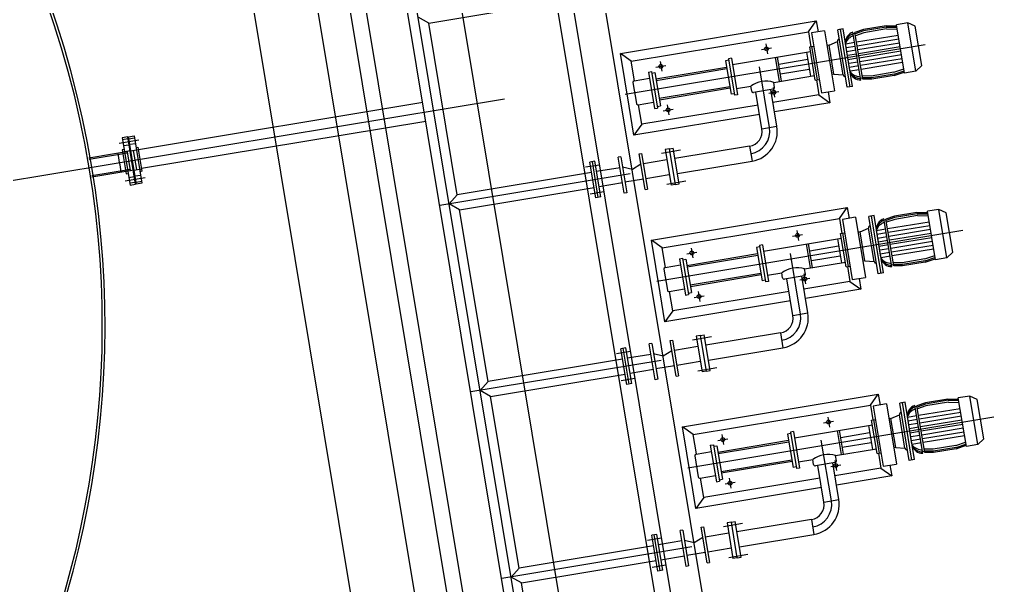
# Model space of a CAD drawing. Header units: millimetres. Extents: x -16232 to 52632, y -3739 to 20678.
# Drawn here: x 22998.69 to 23041.75, y 12240.37 to 12264.97 of the extents above; entities that cross this region are included whole.
import ezdxf

# ---------------------------------------------------------------- set-up
doc = ezdxf.new("R2010")
doc.units = ezdxf.units.MM
doc.header["$LTSCALE"] = 300
doc.header["$MEASUREMENT"] = 0
doc.layers.add('CINZA-8', color=8, linetype='Continuous')

msp = doc.modelspace()

# ---------------------------------------------------------------- linework, layer by layer
at = {"layer": 'CINZA-8'}
for p, q in [((23007.06, 12330.854), (23057.957, 12024.256)), ((23064.272, 12023.914), (23016.826, 12309.723)), ((23014.796, 12309.386), (23061.905, 12025.607)), ((23015.473, 12309.498), (23062.694, 12025.043)), ((23052.091, 12021.892), (23004.421, 12309.054)), ((23006.676, 12308.038), (23053.784, 12024.259)), ((23005.999, 12307.925), (23053.22, 12023.47)), ((23017.441, 12213.869), (23002.164, 12305.898)), ((23020.37, 12238.925), (23013.025, 12283.168)), ((23019.866, 12239.443), (23012.722, 12282.48)), ((23016.486, 12264.831), (23022.337, 12265.803)), ((23016.486, 12264.831), (23016.026, 12265.089)), ((23033.018, 12264.454), (23033.357, 12264.927)), ((23017.726, 12257.361), (23016.486, 12264.831)), ((23033.018, 12264.454), (23033.126, 12263.802)), ((23033.713, 12264.501), (23033.143, 12264.406)), ((23033.713, 12264.501), (23034.147, 12261.886)), ((23034.523, 12264.575), (23034.292, 12264.537)), ((23034.707, 12262.039), (23034.292, 12264.537)), ((23034.826, 12262.059), (23034.411, 12264.557)), ((23034.938, 12262.078), (23034.523, 12264.575)), ((23035.408, 12264.552), (23035.041, 12264.423)), ((23035.418, 12264.496), (23035.051, 12264.366)), ((23036.392, 12264.716), (23035.408, 12264.552)), ((23036.402, 12264.659), (23035.418, 12264.496)), ((23036.416, 12264.575), (23035.432, 12264.411)), ((23036.392, 12264.716), (23036.851, 12264.711)), ((23036.402, 12264.659), (23036.861, 12264.655)), ((23036.416, 12264.575), (23036.875, 12264.57)), ((23037.344, 12264.845), (23036.843, 12264.761)), ((23037.193, 12262.651), (23036.843, 12264.761)), ((23037.694, 12262.734), (23037.344, 12264.845)), ((23037.665, 12264.695), (23037.344, 12264.845)), ((23037.95, 12262.979), (23037.665, 12264.695)), ((23033.143, 12264.406), (23033.577, 12261.792)), ((23033.912, 12263.875), (23034.281, 12264.031)), ((23034.522, 12262.58), (23034.281, 12264.031)), ((23034.358, 12264.139), (23034.358, 12264.139)), ((23035.298, 12262.354), (23034.953, 12264.43)), ((23035.048, 12264.384), (23034.963, 12264.37)), ((23035.379, 12262.389), (23035.041, 12264.423)), ((23035.432, 12264.411), (23035.065, 12264.282)), ((23036.921, 12264.294), (23035.113, 12263.994)), ((23036.947, 12264.133), (23035.139, 12263.833)), ((23038.096, 12263.885), (23025.039, 12261.718)), ((23029.713, 12263.031), (23033.102, 12263.594)), ((23030.978, 12263.677), (23031.411, 12263.749)), ((23031.158, 12263.929), (23031.23, 12263.496)), ((23033.069, 12263.792), (23033.24, 12263.821)), ((23033.309, 12262.349), (23033.069, 12263.792)), ((23033.155, 12263.807), (23033.394, 12262.363)), ((23033.912, 12263.875), (23033.82, 12263.859)), ((23034.122, 12262.608), (23033.912, 12263.875)), ((23034.824, 12262.762), (23034.627, 12263.947)), ((23035.028, 12263.98), (23034.633, 12263.914)), ((23035.055, 12263.819), (23034.66, 12263.753)), ((23035.083, 12263.65), (23034.688, 12263.584)), ((23036.975, 12263.964), (23035.167, 12263.664)), ((23037.003, 12263.8), (23035.195, 12263.5)), ((23037.034, 12263.612), (23035.226, 12263.312)), ((23025.304, 12263.173), (23024.831, 12263.512)), ((23026.557, 12263.166), (23026.629, 12262.733)), ((23029.544, 12263.212), (23029.408, 12263.189)), ((23029.408, 12263.189), (23029.649, 12261.737)), ((23029.668, 12263.302), (23029.532, 12263.28)), ((23029.532, 12263.28), (23029.796, 12261.691)), ((23029.668, 12263.302), (23029.931, 12261.714)), ((23031.76, 12262.295), (23031.586, 12263.342)), ((23031.845, 12262.31), (23031.672, 12263.357)), ((23031.723, 12263.047), (23032.982, 12263.256)), ((23032.93, 12263.566), (23033.104, 12262.519)), ((23035.11, 12263.486), (23034.715, 12263.42)), ((23035.141, 12263.298), (23034.746, 12263.233)), ((23037.061, 12263.449), (23035.253, 12263.149)), ((23037.089, 12263.279), (23035.281, 12262.979)), ((23026.376, 12262.913), (23026.809, 12262.985)), ((23026.376, 12262.408), (23029.453, 12262.919)), ((23026.387, 12262.34), (23029.464, 12262.851)), ((23031.318, 12260.285), (23030.88, 12262.923)), ((23031.794, 12262.619), (23033.053, 12262.828)), ((23035.168, 12263.135), (23034.773, 12263.069)), ((23035.196, 12262.965), (23034.801, 12262.9)), ((23035.223, 12262.804), (23034.828, 12262.739)), ((23037.116, 12263.118), (23035.308, 12262.818)), ((23036.729, 12262.69), (23037.162, 12262.842)), ((23036.743, 12262.605), (23037.176, 12262.758)), ((23037.694, 12262.734), (23037.193, 12262.651)), ((23037.95, 12262.979), (23037.694, 12262.734)), ((23025.432, 12262.321), (23026.094, 12262.431)), ((23026.049, 12262.701), (23026.184, 12262.724)), ((23026.049, 12262.701), (23026.312, 12261.113)), ((23026.184, 12262.724), (23026.448, 12261.135)), ((23026.195, 12262.656), (23026.331, 12262.679)), ((23026.331, 12262.679), (23026.572, 12261.226)), ((23031.503, 12262.253), (23033.276, 12262.547)), ((23033.309, 12262.349), (23033.48, 12262.377)), ((23033.366, 12262.358), (23033.474, 12261.706)), ((23034.122, 12262.608), (23034.03, 12262.593)), ((23034.122, 12262.608), (23034.522, 12262.58)), ((23034.63, 12262.503), (23034.63, 12262.503)), ((23035.372, 12262.428), (23035.288, 12262.414)), ((23035.745, 12262.526), (23035.356, 12262.53)), ((23035.759, 12262.442), (23035.37, 12262.446)), ((23035.768, 12262.385), (23035.379, 12262.389)), ((23036.729, 12262.69), (23035.745, 12262.526)), ((23036.743, 12262.605), (23035.759, 12262.442)), ((23036.752, 12262.549), (23035.768, 12262.385)), ((23036.752, 12262.549), (23037.185, 12262.701)), ((23025.375, 12262.242), (23025.527, 12261.33)), ((23026.516, 12261.564), (23029.593, 12262.075)), ((23026.527, 12261.496), (23029.605, 12262.007)), ((23029.886, 12261.984), (23030.508, 12262.088)), ((23030.545, 12261.867), (23030.508, 12262.088)), ((23031.483, 12261.953), (23030.624, 12261.81)), ((23031.643, 12260.339), (23031.378, 12261.936)), ((23031.473, 12262.035), (23031.545, 12261.602)), ((23031.539, 12262.032), (23031.503, 12262.253)), ((23033.577, 12261.792), (23034.147, 12261.886)), ((23034.938, 12262.078), (23034.707, 12262.039)), ((22908.915, 12243.136), (23019.78, 12261.54)), ((23029.785, 12261.759), (23029.649, 12261.737)), ((23029.931, 12261.714), (23029.796, 12261.691)), ((23030.994, 12260.231), (23030.729, 12261.828)), ((23031.292, 12261.782), (23031.725, 12261.854)), ((23033.474, 12261.706), (23033.948, 12261.368)), ((23016.226, 12261.369), (23003.853, 12259.315)), ((23025.606, 12261.274), (23026.267, 12261.384)), ((23026.312, 12261.113), (23026.448, 12261.135)), ((23026.436, 12261.203), (23026.572, 12261.226)), ((23026.691, 12261.018), (23027.124, 12261.09)), ((23026.872, 12261.271), (23026.943, 12260.838)), ((23016.362, 12260.553), (23003.988, 12258.499)), ((23025.76, 12260.426), (23025.422, 12259.952)), ((23030.994, 12260.231), (23031.643, 12260.339)), ((23003.871, 12259.74), (23003.011, 12259.598)), ((23003.385, 12259.875), (23003.149, 12259.836)), ((23003.149, 12259.836), (23003.491, 12257.779)), ((23003.398, 12259.794), (23003.163, 12259.755)), ((23003.726, 12257.818), (23003.385, 12259.875)), ((23003.428, 12259.882), (23003.663, 12259.921)), ((23003.769, 12257.825), (23003.428, 12259.882)), ((23003.441, 12259.801), (23003.677, 12259.84)), ((23003.663, 12259.921), (23004.005, 12257.864)), ((23003.232, 12259.334), (23003.146, 12259.32)), ((23003.146, 12259.32), (23003.321, 12258.267)), ((23003.205, 12259.498), (23003.441, 12259.537)), ((23003.473, 12259.473), (23003.452, 12259.47)), ((23003.473, 12259.473), (23003.495, 12259.477)), ((23003.68, 12258.227), (23003.473, 12259.473)), ((23003.68, 12258.227), (23003.473, 12259.473)), ((23003.72, 12259.583), (23003.484, 12259.544)), ((23003.507, 12259.27), (23003.851, 12259.327)), ((23003.78, 12258.465), (23003.645, 12259.281)), ((23003.747, 12259.419), (23003.833, 12259.434)), ((23003.833, 12259.434), (23004.008, 12258.381)), ((23026.624, 12259.174), (23027.454, 12259.312)), ((23026.966, 12259.361), (23026.777, 12259.329)), ((23026.777, 12259.329), (23027.035, 12257.773)), ((23026.966, 12259.361), (23027.129, 12259.387)), ((23027.224, 12257.804), (23026.966, 12259.361)), ((23027.387, 12257.831), (23027.129, 12259.387)), ((23030.452, 12259.473), (23027.204, 12258.934)), ((23030.452, 12259.473), (23030.56, 12258.824)), ((23002.727, 12259.128), (23001.696, 12258.957)), ((23001.705, 12258.905), (23003.383, 12259.183)), ((23003.165, 12259.201), (23002.727, 12259.128)), ((23003.507, 12259.27), (23003.164, 12259.213)), ((23003.374, 12259.236), (23003.165, 12259.201)), ((23003.509, 12258.42), (23003.374, 12259.236)), ((23024.847, 12259.009), (23024.739, 12258.991)), ((23024.998, 12257.434), (23024.739, 12258.991)), ((23024.847, 12259.009), (23025.106, 12257.452)), ((23025.648, 12259.142), (23025.756, 12259.16)), ((23025.906, 12257.585), (23025.648, 12259.142)), ((23025.756, 12259.16), (23026.014, 12257.603)), ((23026.852, 12258.876), (23025.831, 12258.706)), ((23001.823, 12258.194), (23003.501, 12258.472)), ((23003.301, 12258.385), (23003.509, 12258.42)), ((23003.647, 12258.431), (23003.303, 12258.374)), ((23003.647, 12258.431), (23003.99, 12258.488)), ((23023.923, 12258.656), (23023.317, 12258.556)), ((23023.718, 12258.821), (23023.502, 12258.785)), ((23023.76, 12257.229), (23023.502, 12258.785)), ((23023.868, 12257.247), (23023.61, 12258.803)), ((23023.976, 12257.265), (23023.718, 12258.821)), ((23024.814, 12258.537), (23023.793, 12258.368)), ((23025.351, 12258.454), (23024.923, 12258.555)), ((23025.723, 12258.688), (23025.351, 12258.454)), ((23027.312, 12258.284), (23030.56, 12258.824)), ((23001.831, 12258.141), (23002.863, 12258.312)), ((23002.863, 12258.312), (23003.301, 12258.385)), ((23004.143, 12258.103), (23003.283, 12257.96)), ((23003.321, 12258.267), (23003.407, 12258.281)), ((23003.434, 12258.117), (23003.67, 12258.156)), ((23003.659, 12258.223), (23003.68, 12258.227)), ((23003.702, 12258.231), (23003.68, 12258.227)), ((23003.949, 12258.203), (23003.713, 12258.164)), ((23004.008, 12258.381), (23003.921, 12258.366)), ((23025.251, 12258.276), (23016.968, 12256.901)), ((23023.577, 12258.332), (23017.726, 12257.361)), ((23025.831, 12258.039), (23025.031, 12257.906)), ((23026.96, 12258.226), (23025.939, 12258.057)), ((23003.713, 12257.899), (23003.477, 12257.86)), ((23003.491, 12257.779), (23003.726, 12257.818)), ((23003.756, 12257.906), (23003.991, 12257.946)), ((23004.005, 12257.864), (23003.769, 12257.825)), ((23017.834, 12256.711), (23023.685, 12257.682)), ((23023.901, 12257.718), (23024.922, 12257.888)), ((23025.906, 12257.585), (23026.014, 12257.603)), ((23026.848, 12257.823), (23027.678, 12257.961)), ((23027.224, 12257.804), (23027.035, 12257.773)), ((23027.224, 12257.804), (23027.387, 12257.831)), ((23017.374, 12256.969), (23017.726, 12257.361)), ((23024.117, 12257.487), (23023.511, 12257.386)), ((23023.976, 12257.265), (23023.76, 12257.229)), ((23025.106, 12257.452), (23024.998, 12257.434)), ((23017.834, 12256.711), (23017.374, 12256.969)), ((23019.074, 12249.241), (23017.834, 12256.711)), ((23034.366, 12256.334), (23034.705, 12256.807)), ((23038.692, 12256.724), (23038.191, 12256.641)), ((23039.042, 12254.614), (23038.692, 12256.724)), ((23039.013, 12256.575), (23038.692, 12256.724)), ((23034.366, 12256.334), (23034.474, 12255.682)), ((23035.061, 12256.381), (23034.491, 12256.286)), ((23034.491, 12256.286), (23034.925, 12253.672)), ((23035.061, 12256.381), (23035.495, 12253.766)), ((23035.871, 12256.455), (23035.64, 12256.417)), ((23036.055, 12253.919), (23035.64, 12256.417)), ((23036.174, 12253.939), (23035.759, 12256.436)), ((23036.286, 12253.958), (23035.871, 12256.455)), ((23036.646, 12254.234), (23036.301, 12256.31)), ((23036.756, 12256.432), (23036.389, 12256.303)), ((23036.727, 12254.269), (23036.389, 12256.303)), ((23036.766, 12256.376), (23036.399, 12256.246)), ((23036.78, 12256.291), (23036.413, 12256.162)), ((23037.74, 12256.596), (23036.756, 12256.432)), ((23037.75, 12256.539), (23036.766, 12256.376)), ((23037.764, 12256.454), (23036.78, 12256.291)), ((23037.74, 12256.596), (23038.199, 12256.591)), ((23037.75, 12256.539), (23038.209, 12256.534)), ((23037.764, 12256.454), (23038.223, 12256.45)), ((23038.541, 12254.531), (23038.191, 12256.641)), ((23039.298, 12254.859), (23039.013, 12256.575)), ((23035.26, 12255.754), (23035.629, 12255.911)), ((23035.87, 12254.46), (23035.629, 12255.911)), ((23035.706, 12256.018), (23035.706, 12256.018)), ((23036.376, 12255.86), (23035.981, 12255.794)), ((23036.396, 12256.264), (23036.311, 12256.25)), ((23038.269, 12256.174), (23036.461, 12255.874)), ((23038.295, 12256.013), (23036.487, 12255.713)), ((23038.323, 12255.844), (23036.515, 12255.543)), ((23026.416, 12253.602), (23039.739, 12255.814)), ((23031.061, 12254.911), (23034.45, 12255.474)), ((23032.326, 12255.557), (23032.759, 12255.629)), ((23032.506, 12255.809), (23032.578, 12255.376)), ((23034.278, 12255.445), (23034.452, 12254.398)), ((23034.417, 12255.672), (23034.588, 12255.701)), ((23034.657, 12254.228), (23034.417, 12255.672)), ((23034.503, 12255.687), (23034.742, 12254.243)), ((23035.26, 12255.754), (23035.168, 12255.739)), ((23035.47, 12254.488), (23035.26, 12255.754)), ((23036.172, 12254.641), (23035.975, 12255.827)), ((23036.403, 12255.699), (23036.008, 12255.633)), ((23036.431, 12255.529), (23036.036, 12255.464)), ((23038.351, 12255.68), (23036.543, 12255.38)), ((23038.382, 12255.492), (23036.574, 12255.192)), ((23026.652, 12255.053), (23026.179, 12255.392)), ((23027.905, 12255.045), (23027.977, 12254.612)), ((23030.892, 12255.092), (23030.756, 12255.069)), ((23030.756, 12255.069), (23030.997, 12253.616)), ((23031.016, 12255.182), (23030.88, 12255.159)), ((23030.88, 12255.159), (23031.144, 12253.571)), ((23031.016, 12255.182), (23031.279, 12253.594)), ((23033.108, 12254.175), (23032.934, 12255.222)), ((23033.193, 12254.189), (23033.02, 12255.236)), ((23033.071, 12254.927), (23034.33, 12255.136)), ((23036.458, 12255.366), (23036.063, 12255.3)), ((23036.489, 12255.178), (23036.094, 12255.113)), ((23036.516, 12255.014), (23036.121, 12254.949)), ((23038.409, 12255.329), (23036.601, 12255.028)), ((23038.437, 12255.159), (23036.629, 12254.859)), ((23038.464, 12254.998), (23036.656, 12254.698)), ((23027.397, 12254.581), (23027.532, 12254.604)), ((23027.397, 12254.581), (23027.66, 12252.993)), ((23027.532, 12254.604), (23027.796, 12253.015)), ((23027.543, 12254.536), (23027.679, 12254.558)), ((23027.679, 12254.558), (23027.92, 12253.105)), ((23027.724, 12254.793), (23028.157, 12254.865)), ((23027.724, 12254.288), (23030.801, 12254.799)), ((23027.735, 12254.22), (23030.812, 12254.731)), ((23032.666, 12252.164), (23032.228, 12254.803)), ((23033.142, 12254.499), (23034.401, 12254.708)), ((23036.544, 12254.845), (23036.149, 12254.779)), ((23036.571, 12254.684), (23036.176, 12254.618)), ((23038.077, 12254.57), (23037.093, 12254.406)), ((23038.077, 12254.57), (23038.51, 12254.722)), ((23038.091, 12254.485), (23038.524, 12254.638)), ((23038.1, 12254.429), (23038.533, 12254.581)), ((23039.042, 12254.614), (23038.541, 12254.531)), ((23039.298, 12254.859), (23039.042, 12254.614)), ((23026.723, 12254.122), (23026.875, 12253.21)), ((23026.78, 12254.201), (23027.442, 12254.31)), ((23032.851, 12254.133), (23034.624, 12254.427)), ((23032.887, 12253.912), (23032.851, 12254.133)), ((23034.657, 12254.228), (23034.828, 12254.257)), ((23034.714, 12254.238), (23034.822, 12253.586)), ((23035.47, 12254.488), (23035.378, 12254.473)), ((23035.47, 12254.488), (23035.87, 12254.46)), ((23035.978, 12254.382), (23035.978, 12254.382)), ((23036.72, 12254.308), (23036.636, 12254.294)), ((23037.093, 12254.406), (23036.703, 12254.41)), ((23037.107, 12254.322), (23036.718, 12254.326)), ((23037.116, 12254.265), (23036.727, 12254.269)), ((23038.091, 12254.485), (23037.107, 12254.322)), ((23038.1, 12254.429), (23037.116, 12254.265)), ((23027.864, 12253.444), (23030.941, 12253.955)), ((23027.875, 12253.376), (23030.953, 12253.887)), ((23031.234, 12253.864), (23031.856, 12253.968)), ((23031.893, 12253.747), (23031.856, 12253.968)), ((23032.831, 12253.833), (23031.972, 12253.69)), ((23032.342, 12252.111), (23032.077, 12253.708)), ((23032.64, 12253.662), (23033.073, 12253.734)), ((23032.991, 12252.218), (23032.726, 12253.815)), ((23032.821, 12253.915), (23032.893, 12253.481)), ((23034.925, 12253.672), (23035.495, 12253.766)), ((23036.286, 12253.958), (23036.055, 12253.919)), ((23026.954, 12253.154), (23027.615, 12253.263)), ((23031.133, 12253.639), (23030.997, 12253.616)), ((23031.279, 12253.594), (23031.144, 12253.571)), ((23034.822, 12253.586), (23035.296, 12253.248)), ((23027.66, 12252.993), (23027.796, 12253.015)), ((23027.784, 12253.083), (23027.92, 12253.105)), ((23028.039, 12252.898), (23028.472, 12252.97)), ((23028.219, 12253.151), (23028.291, 12252.718)), ((23027.108, 12252.306), (23026.77, 12251.832)), ((23032.342, 12252.111), (23032.991, 12252.218)), ((23027.972, 12251.054), (23028.802, 12251.191)), ((23028.314, 12251.24), (23028.125, 12251.209)), ((23028.125, 12251.209), (23028.383, 12249.653)), ((23028.314, 12251.24), (23028.477, 12251.267)), ((23028.572, 12249.684), (23028.314, 12251.24)), ((23028.735, 12249.711), (23028.477, 12251.267)), ((23031.8, 12251.353), (23028.552, 12250.814)), ((23031.8, 12251.353), (23031.908, 12250.703)), ((23025.066, 12250.701), (23024.849, 12250.665)), ((23025.216, 12249.127), (23024.958, 12250.683)), ((23025.324, 12249.145), (23025.066, 12250.701)), ((23026.195, 12250.889), (23026.087, 12250.871)), ((23026.346, 12249.314), (23026.087, 12250.871)), ((23026.195, 12250.889), (23026.454, 12249.332)), ((23026.996, 12251.021), (23027.104, 12251.039)), ((23027.254, 12249.465), (23026.996, 12251.021)), ((23027.104, 12251.039), (23027.362, 12249.483)), ((23028.2, 12250.756), (23027.179, 12250.586)), ((23028.66, 12250.164), (23031.908, 12250.703)), ((23025.271, 12250.536), (23024.665, 12250.436)), ((23025.108, 12249.109), (23024.849, 12250.665)), ((23026.162, 12250.417), (23025.141, 12250.248)), ((23026.699, 12250.334), (23026.271, 12250.435)), ((23027.071, 12250.568), (23026.699, 12250.334)), ((23026.599, 12250.156), (23018.316, 12248.781)), ((23024.925, 12250.212), (23019.074, 12249.241)), ((23027.179, 12249.918), (23026.379, 12249.786)), ((23028.308, 12250.106), (23027.287, 12249.936)), ((23028.196, 12249.703), (23029.026, 12249.84)), ((23019.182, 12248.591), (23025.033, 12249.562)), ((23025.249, 12249.598), (23026.27, 12249.768)), ((23027.254, 12249.465), (23027.362, 12249.483)), ((23028.572, 12249.684), (23028.383, 12249.653)), ((23028.572, 12249.684), (23028.735, 12249.711)), ((23018.722, 12248.848), (23019.074, 12249.241)), ((23025.465, 12249.367), (23024.859, 12249.266)), ((23025.324, 12249.145), (23025.108, 12249.109)), ((23026.454, 12249.332), (23026.346, 12249.314)), ((23019.182, 12248.591), (23018.722, 12248.848)), ((23020.422, 12241.12), (23019.182, 12248.591)), ((23035.714, 12248.213), (23036.053, 12248.687)), ((23040.04, 12248.604), (23039.539, 12248.521)), ((23039.889, 12246.411), (23039.539, 12248.521)), ((23040.361, 12248.455), (23040.04, 12248.604)), ((23040.39, 12246.494), (23040.04, 12248.604)), ((23035.714, 12248.213), (23035.822, 12247.562)), ((23036.409, 12248.26), (23035.839, 12248.166)), ((23035.839, 12248.166), (23036.273, 12245.551)), ((23036.409, 12248.26), (23036.843, 12245.646)), ((23037.219, 12248.335), (23036.988, 12248.296)), ((23037.403, 12245.799), (23036.988, 12248.296)), ((23037.522, 12245.819), (23037.107, 12248.316)), ((23037.634, 12245.837), (23037.219, 12248.335)), ((23037.994, 12246.114), (23037.649, 12248.189)), ((23037.744, 12248.143), (23037.659, 12248.129)), ((23038.104, 12248.312), (23037.737, 12248.183)), ((23038.075, 12246.149), (23037.737, 12248.183)), ((23038.114, 12248.256), (23037.747, 12248.126)), ((23038.128, 12248.171), (23037.761, 12248.041)), ((23039.088, 12248.475), (23038.104, 12248.312)), ((23039.098, 12248.419), (23038.114, 12248.256)), ((23039.112, 12248.334), (23038.128, 12248.171)), ((23039.088, 12248.475), (23039.547, 12248.471)), ((23039.098, 12248.419), (23039.557, 12248.414)), ((23039.112, 12248.334), (23039.571, 12248.33)), ((23040.646, 12246.739), (23040.361, 12248.455)), ((23027.764, 12245.482), (23041.087, 12247.694)), ((23033.854, 12247.689), (23033.926, 12247.256)), ((23036.608, 12247.634), (23036.977, 12247.79)), ((23037.218, 12246.339), (23036.977, 12247.79)), ((23037.054, 12247.898), (23037.054, 12247.898)), ((23037.52, 12246.521), (23037.323, 12247.707)), ((23037.724, 12247.74), (23037.329, 12247.674)), ((23039.617, 12248.054), (23037.809, 12247.754)), ((23039.643, 12247.893), (23037.835, 12247.593)), ((23039.671, 12247.723), (23037.863, 12247.423)), ((23028, 12246.933), (23027.527, 12247.271)), ((23032.409, 12246.791), (23035.798, 12247.354)), ((23033.674, 12247.437), (23034.107, 12247.508)), ((23035.626, 12247.325), (23035.8, 12246.278)), ((23035.765, 12247.552), (23035.936, 12247.581)), ((23036.005, 12246.108), (23035.765, 12247.552)), ((23035.851, 12247.566), (23036.09, 12246.122)), ((23036.608, 12247.634), (23036.516, 12247.619)), ((23036.818, 12246.368), (23036.608, 12247.634)), ((23037.751, 12247.578), (23037.356, 12247.513)), ((23037.779, 12247.409), (23037.384, 12247.344)), ((23037.806, 12247.245), (23037.411, 12247.18)), ((23039.699, 12247.56), (23037.891, 12247.259)), ((23039.73, 12247.372), (23037.922, 12247.072)), ((23029.253, 12246.925), (23029.325, 12246.492)), ((23032.24, 12246.972), (23032.104, 12246.949)), ((23032.104, 12246.949), (23032.345, 12245.496)), ((23032.364, 12247.062), (23032.228, 12247.039)), ((23032.228, 12247.039), (23032.492, 12245.451)), ((23032.364, 12247.062), (23032.627, 12245.473)), ((23034.456, 12246.055), (23034.282, 12247.102)), ((23034.541, 12246.069), (23034.368, 12247.116)), ((23034.419, 12246.807), (23035.678, 12247.016)), ((23037.837, 12247.058), (23037.442, 12246.992)), ((23037.864, 12246.894), (23037.469, 12246.829)), ((23039.757, 12247.208), (23037.949, 12246.908)), ((23039.785, 12247.039), (23037.977, 12246.739)), ((23039.812, 12246.878), (23038.004, 12246.578)), ((23028.745, 12246.461), (23028.88, 12246.483)), ((23028.745, 12246.461), (23029.008, 12244.873)), ((23028.88, 12246.483), (23029.144, 12244.895)), ((23028.891, 12246.416), (23029.027, 12246.438)), ((23029.027, 12246.438), (23029.268, 12244.985)), ((23029.072, 12246.673), (23029.505, 12246.745)), ((23029.072, 12246.167), (23032.149, 12246.678)), ((23029.083, 12246.1), (23032.16, 12246.611)), ((23034.014, 12244.044), (23033.576, 12246.683)), ((23034.49, 12246.378), (23035.749, 12246.587)), ((23036.818, 12246.368), (23036.726, 12246.352)), ((23036.818, 12246.368), (23037.218, 12246.339)), ((23037.892, 12246.725), (23037.497, 12246.659)), ((23037.919, 12246.564), (23037.524, 12246.498)), ((23039.425, 12246.449), (23038.441, 12246.286)), ((23039.439, 12246.365), (23038.455, 12246.201)), ((23039.425, 12246.449), (23039.858, 12246.602)), ((23039.439, 12246.365), (23039.872, 12246.517)), ((23039.448, 12246.308), (23039.881, 12246.461)), ((23040.39, 12246.494), (23039.889, 12246.411)), ((23040.646, 12246.739), (23040.39, 12246.494)), ((23028.071, 12246.001), (23028.223, 12245.09)), ((23028.128, 12246.08), (23028.79, 12246.19)), ((23034.199, 12246.012), (23035.972, 12246.307)), ((23034.235, 12245.791), (23034.199, 12246.012)), ((23036.005, 12246.108), (23036.176, 12246.137)), ((23036.062, 12246.118), (23036.17, 12245.466)), ((23037.326, 12246.262), (23037.326, 12246.262)), ((23038.068, 12246.188), (23037.984, 12246.174)), ((23038.441, 12246.286), (23038.051, 12246.29)), ((23038.455, 12246.201), (23038.066, 12246.205)), ((23038.464, 12246.145), (23038.075, 12246.149)), ((23039.448, 12246.308), (23038.464, 12246.145)), ((23029.212, 12245.324), (23032.289, 12245.834)), ((23029.223, 12245.256), (23032.301, 12245.767)), ((23032.481, 12245.519), (23032.345, 12245.496)), ((23032.582, 12245.744), (23033.204, 12245.847)), ((23033.241, 12245.626), (23033.204, 12245.847)), ((23034.179, 12245.713), (23033.32, 12245.57)), ((23033.69, 12243.99), (23033.425, 12245.587)), ((23033.988, 12245.542), (23034.421, 12245.614)), ((23034.339, 12244.098), (23034.074, 12245.695)), ((23034.169, 12245.794), (23034.241, 12245.361)), ((23036.273, 12245.551), (23036.843, 12245.646)), ((23037.634, 12245.837), (23037.403, 12245.799)), ((23028.301, 12245.033), (23028.963, 12245.143)), ((23032.627, 12245.473), (23032.492, 12245.451)), ((23036.17, 12245.466), (23036.644, 12245.127)), ((23029.008, 12244.873), (23029.144, 12244.895)), ((23029.132, 12244.963), (23029.268, 12244.985)), ((23029.387, 12244.778), (23029.82, 12244.85)), ((23029.567, 12245.03), (23029.639, 12244.597)), ((23028.456, 12244.185), (23028.118, 12243.712)), ((23033.69, 12243.99), (23034.339, 12244.098)), ((23028.344, 12242.901), (23028.452, 12242.919)), ((23028.452, 12242.919), (23028.71, 12241.363)), ((23029.32, 12242.933), (23030.149, 12243.071)), ((23029.662, 12243.12), (23029.473, 12243.089)), ((23029.473, 12243.089), (23029.731, 12241.532)), ((23029.662, 12243.12), (23029.825, 12243.147)), ((23029.92, 12241.564), (23029.662, 12243.12)), ((23030.083, 12241.591), (23029.825, 12243.147)), ((23033.148, 12243.233), (23029.9, 12242.694)), ((23033.148, 12243.233), (23033.256, 12242.583)), ((23026.414, 12242.581), (23026.197, 12242.545)), ((23026.456, 12240.989), (23026.197, 12242.545)), ((23026.564, 12241.007), (23026.306, 12242.563)), ((23026.672, 12241.025), (23026.414, 12242.581)), ((23027.543, 12242.768), (23027.435, 12242.75)), ((23027.693, 12241.194), (23027.435, 12242.75)), ((23027.543, 12242.768), (23027.802, 12241.212)), ((23028.602, 12241.345), (23028.344, 12242.901)), ((23029.548, 12242.635), (23028.527, 12242.466)), ((23030.008, 12242.044), (23033.256, 12242.583)), ((23026.273, 12242.092), (23020.422, 12241.12)), ((23026.619, 12242.416), (23026.013, 12242.315)), ((23027.51, 12242.297), (23026.489, 12242.128)), ((23028.047, 12242.214), (23027.619, 12242.315)), ((23028.419, 12242.448), (23028.047, 12242.214)), ((23027.947, 12242.036), (23019.664, 12240.661)), ((23026.597, 12241.478), (23027.618, 12241.647)), ((23028.527, 12241.798), (23027.727, 12241.665)), ((23029.656, 12241.986), (23028.635, 12241.816)), ((23029.544, 12241.582), (23030.374, 12241.72)), ((23020.53, 12240.471), (23026.381, 12241.442)), ((23026.813, 12241.247), (23026.207, 12241.146)), ((23027.802, 12241.212), (23027.693, 12241.194)), ((23028.602, 12241.345), (23028.71, 12241.363)), ((23029.92, 12241.564), (23029.731, 12241.532)), ((23029.92, 12241.564), (23030.083, 12241.591)), ((23020.07, 12240.728), (23020.422, 12241.12)), ((23026.672, 12241.025), (23026.456, 12240.989)), ((23020.53, 12240.471), (23020.07, 12240.728)), ((23020.678, 12239.578), (23020.53, 12240.471))]:
    msp.add_line(p, q, dxfattribs=at)
for points in [[(23025.213, 12261.21), (23024.831, 12263.512), (23033.357, 12264.927)], [(23033.357, 12264.927), (23033.435, 12264.455)], [(23025.445, 12262.323), (23025.304, 12263.173), (23033.018, 12264.454)], [(23033.474, 12261.706), (23031.471, 12261.374)], [(23033.869, 12261.84), (23033.948, 12261.368), (23031.539, 12260.968)], [(23030.889, 12260.86), (23025.422, 12259.952), (23025.213, 12261.21)], [(23030.822, 12261.266), (23025.76, 12260.426), (23025.619, 12261.277)], [(23026.561, 12253.09), (23026.179, 12255.392), (23034.705, 12256.807)], [(23034.705, 12256.807), (23034.783, 12256.334)], [(23026.793, 12254.203), (23026.652, 12255.053), (23034.366, 12256.334)], [(23035.217, 12253.72), (23035.296, 12253.248), (23032.887, 12252.848)], [(23034.822, 12253.586), (23032.819, 12253.254)], [(23032.237, 12252.74), (23026.77, 12251.832), (23026.561, 12253.09)], [(23032.17, 12253.146), (23027.108, 12252.306), (23026.967, 12253.157)], [(23027.909, 12244.97), (23027.527, 12247.271), (23036.053, 12248.687)], [(23036.053, 12248.687), (23036.131, 12248.214)], [(23028.141, 12246.083), (23028, 12246.933), (23035.714, 12248.213)], [(23036.565, 12245.6), (23036.644, 12245.127), (23034.235, 12244.728)], [(23036.17, 12245.466), (23034.167, 12245.134)], [(23033.585, 12244.62), (23028.118, 12243.712), (23027.909, 12244.97)], [(23033.518, 12245.026), (23028.456, 12244.185), (23028.315, 12245.037)]]:
    msp.add_lwpolyline(points, dxfattribs=at)
for centre in [(23031.194, 12263.713), (23026.593, 12262.949), (23031.509, 12261.818), (23026.907, 12261.054), (23032.542, 12255.593), (23027.941, 12254.829), (23032.857, 12253.698), (23028.255, 12252.934), (23033.89, 12247.473), (23029.289, 12246.709), (23034.205, 12245.578), (23029.603, 12244.814)]:
    msp.add_circle(centre, 0.0823, dxfattribs=at)
for centre, radius, start, end in [((22960.405, 12251.683), 41.989, 9.4254, 99.4254), ((22960.405, 12251.683), 41.872, 9.4254, 99.4254), ((23034.374, 12264.046), 0.0936, 99.4254, 189.4254), ((23035.084, 12263.991), 0.458, 106.5232, 185.4239), ((23035.142, 12263.883), 0.519, 110.1799, 172.874), ((23035.176, 12263.728), 0.591, 109.6581, 158.2243), ((23025.443, 12262.253), 0.0686, 99.4254, 189.4254), ((23031.178, 12261.132), 1.167, 73.8446, 125.0062), ((23034.615, 12262.595), 0.0936, 189.4254, 279.4254), ((23035.282, 12263.09), 0.591, 220.6265, 269.1927), ((23035.3, 12262.933), 0.519, 205.9768, 268.6709), ((23035.279, 12262.812), 0.458, 193.4269, 272.3276), ((23030.613, 12261.878), 0.0686, 189.4254, 279.4254), ((23031.472, 12262.021), 0.0686, 279.4254, 9.4254), ((23025.594, 12261.341), 0.0686, 189.4254, 279.4254), ((23030.344, 12260.123), 0.659, 279.4254, 9.4254), ((23030.344, 12260.123), 0.988, 279.4254, 9.4254), ((23030.344, 12260.123), 1.317, 279.4254, 9.4254), ((22984.765, 12255.727), 18.52, 8.1457, 10.7051), ((22960.405, 12251.683), 41.989, 199.6536, 9.4254), ((22960.405, 12251.683), 41.872, 199.6824, 9.4254), ((23036.432, 12255.87), 0.458, 106.5232, 185.4239), ((23035.722, 12255.926), 0.0936, 99.4254, 189.4254), ((23036.49, 12255.763), 0.519, 110.1799, 172.874), ((23036.524, 12255.608), 0.591, 109.6581, 158.2243), ((23036.648, 12254.813), 0.519, 205.9768, 268.6709), ((23036.63, 12254.97), 0.591, 220.6265, 269.1927), ((23036.627, 12254.692), 0.458, 193.4269, 272.3276), ((23026.791, 12254.133), 0.0686, 99.4254, 189.4254), ((23032.526, 12253.012), 1.167, 73.8446, 125.0062), ((23035.963, 12254.475), 0.0936, 189.4254, 279.4254), ((23031.961, 12253.758), 0.0686, 189.4254, 279.4254), ((23032.82, 12253.9), 0.0686, 279.4254, 9.4254), ((23026.942, 12253.221), 0.0686, 189.4254, 279.4254), ((23031.692, 12252.003), 0.659, 279.4254, 9.4254), ((23031.692, 12252.003), 0.988, 279.4254, 9.4254), ((23031.692, 12252.003), 1.317, 279.4254, 9.4254), ((23037.779, 12247.75), 0.458, 106.5232, 185.4239), ((23037.838, 12247.642), 0.519, 110.1799, 172.874), ((23037.07, 12247.806), 0.0936, 99.4254, 189.4254), ((23037.872, 12247.488), 0.591, 109.6581, 158.2243), ((23037.975, 12246.572), 0.458, 193.4269, 272.3276), ((23037.996, 12246.693), 0.519, 205.9768, 268.6709), ((23037.978, 12246.85), 0.591, 220.6265, 269.1927), ((23028.139, 12246.013), 0.0686, 99.4254, 189.4254), ((23033.874, 12244.891), 1.167, 73.8446, 125.0062), ((23037.311, 12246.355), 0.0936, 189.4254, 279.4254), ((23033.309, 12245.638), 0.0686, 189.4254, 279.4254), ((23034.168, 12245.78), 0.0686, 279.4254, 9.4254), ((23028.29, 12245.101), 0.0686, 189.4254, 279.4254), ((23033.04, 12243.883), 0.659, 279.4254, 9.4254), ((23033.04, 12243.883), 0.988, 279.4254, 9.4254), ((23033.04, 12243.883), 1.317, 279.4254, 9.4254)]:
    msp.add_arc(centre, radius, start, end, dxfattribs=at)

doc.saveas('drawing.dxf')
